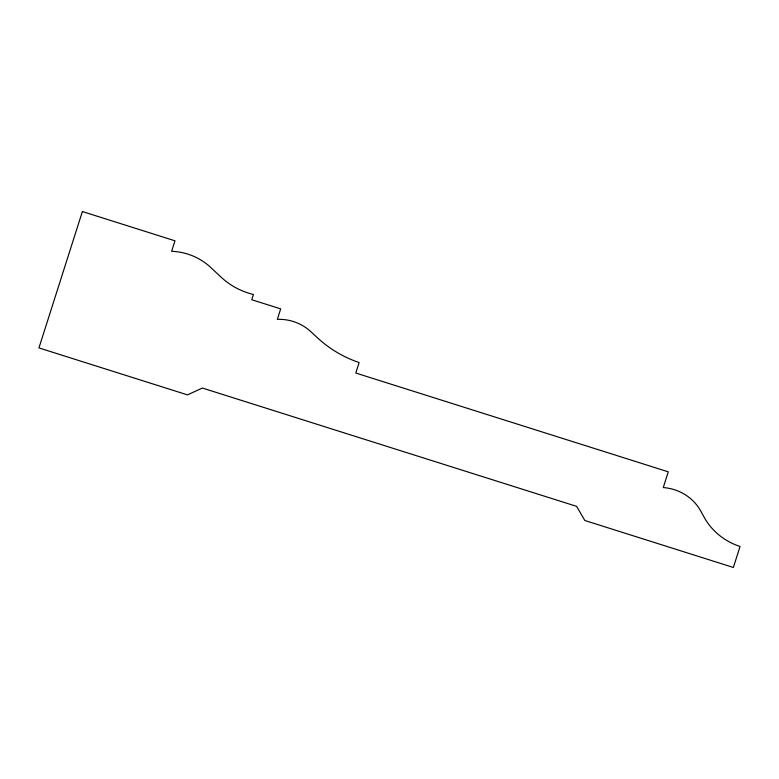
<?xml version="1.0" encoding="UTF-8"?>
<svg xmlns="http://www.w3.org/2000/svg" width="779" height="779" viewBox="0 0 779 779"><rect width="100%" height="100%" fill="white"/><g stroke="black" fill="none" stroke-linecap="round" stroke-linejoin="round"><path stroke-width="1.17" d="M82.379 211.537L38.95 347.921L187.466 394.875L202.374 388.039L576.626 506.36L584.854 520.508L733.37 567.463L740.05 546.478A60.002 54.423 17 0 1 704.401 517.665L700.555 510.732A43.595 39.544 17 0 0 663.27 487.566L668.275 471.831L355.789 373.034L359.129 362.547A107.074 97.112 17 0 1 317.813 338.115L310.733 331.581A42.826 38.843 17 0 0 277.343 319.361L280.683 308.873L251.744 299.73L253.418 294.481A66.04 59.905 17 0 1 221.226 277.275L210.642 267.382A55.465 50.304 17 0 0 171.623 251.305L174.963 240.808L82.379 211.537"/></g></svg>
